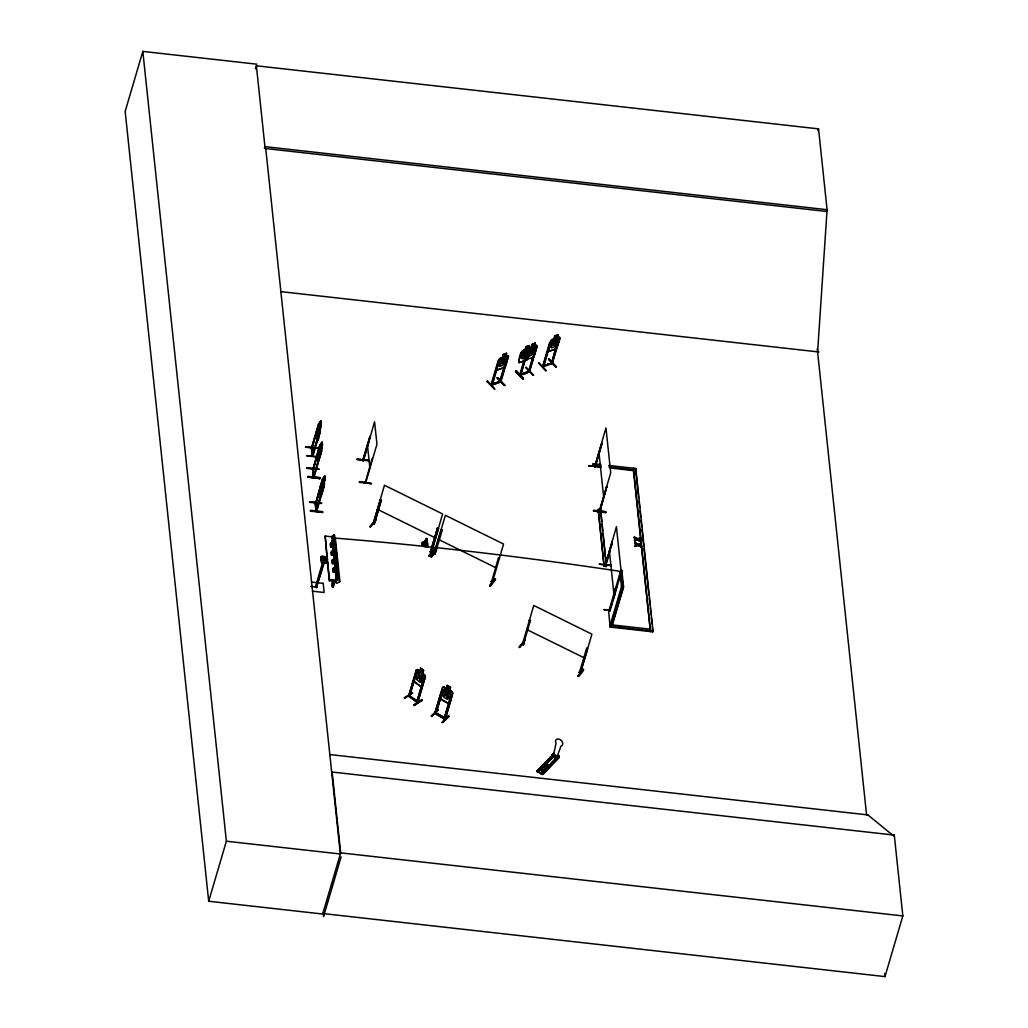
<?xml version="1.0" encoding="UTF-8"?>
<svg xmlns="http://www.w3.org/2000/svg" width="1028" height="1028" viewBox="0 0 1028 1028"><rect width="100%" height="100%" fill="white"/><g stroke="black" fill="none" stroke-linecap="round" stroke-linejoin="round"><path stroke-width="1.5" d="M318.667 457.434L306.524 455.687L318.744 456.586M322.561 512.471L310.495 511.173M310.495 511.212L310.572 510.299L322.651 511.623L322.548 512.574M322.548 512.034L310.417 510.8M598.116 511.828L593.58 510.826M593.593 511.301L593.683 510.389L605.762 511.713L593.683 510.453M605.672 512.599L601.136 512.175M307.68 476.825L319.798 478.573L307.655 476.774L319.888 477.647L319.785 478.598M307.809 476.337L319.875 477.724M416.88 701.854L417.869 702.51L425.425 676.655L424.782 674.869L417.766 669.588L416.404 669.832L408.553 696.085C407.461 693.874 411.418 696.791 409.208 694.954M416.494 669.948L408.836 695.725L409.298 696.624L409.722 695.776M423.767 678.082L424.872 678.544L423.767 678.082L416.97 701.931M417.008 701.327C425.528 706.236 395.96 686.383 416.79 701.404L417.227 701.057M426.967 545.547L426.748 538.479L423.073 543.902L423.96 545.393L426.967 545.547L427.237 538.8L427.365 544.891M434.69 713.535L442.567 687.385L444.083 687.025L446.319 688.516L447.167 685.329L446.293 688.285M434.947 712.61L436.322 713.008L435.268 712.391M435.602 714.049L434.908 713.278L445.342 719.137L452.294 695.108L451.356 694.581L444.122 718.932L444.34 717.968M615.541 589.854L615.721 589.455M320.171 423.844C322.278 415.582 320.338 434.484 317.819 435.486L318.089 429.164L320.145 424.037M817.607 351.846L827.09 209.712L818.532 128.86L256.383 65.792L255.484 68.863M491.448 385.384L492.541 384.151L491.333 384.112L501.099 381.08L500.096 381.491M491.307 384.228L490.96 385.14L500.495 381.722L507.562 357.705L499.775 382.339L500.842 382.031L508.449 356.125L506.2 364.156L504.247 367.484L496.82 370.144L504.247 367.484M492.284 385.025L491.204 385.41L498.965 359.556L500.379 358.297M500.777 380.771L499.775 382.339M499.518 382.069L500.752 380.848M542.733 365.762C543.105 366.546 542.347 365.672 552.113 363.18L559.335 339.471L558.461 339.78L551.291 363.835L551.304 362.678L552.627 362.576L552.37 363.449L542.797 366.932L543.799 366.598L542.578 366.559L549.646 342.581L550.52 342.273L549.183 346.77M524.151 359.954L519.731 374.963C521.402 372.74 520.065 376.993 529.202 371.609L535.832 349.096M528.585 371.044L529.561 370.697M529.446 371.918L519.95 375.31L520.862 373.781M529.548 371.93L537.156 346.025L534.907 354.043L532.954 357.371L525.501 360.006L525.501 357.371M529.703 371.044L528.482 371.082L529.651 371.082M359.492 481.708L371.468 483.687L359.376 482.415L359.492 481.682L371.429 483.507M311.638 447.013L313.026 455.481L312.139 455.545L319.747 431.503L312.358 456.316L311.291 447.964L312.204 447.257M311.908 448.876L318.886 424.011L311.343 448.645L312.024 448.709M312.281 447.835L311.612 447.129L311.869 448.054M315.917 503.823C313.334 500.353 317.459 513.782 316.046 510.569L323.216 486.565L323.73 487.375L323.216 486.565M316.174 502.949L315.557 502.217L315.185 503.167M594.942 466.429L602.087 442.567L594.698 467.38L594.749 465.645L595.418 465.812M600.146 510.53L600.069 509.939M604.978 565.259L605.672 566.055M605.865 564.59L605.402 565.297L616.414 526.721L621.156 571.607L618.072 582.118M609.951 608.486L609.81 610.298L610.131 609.501M612.521 621.49L612.855 620.475M616.89 606.045L616.877 606.803M621.722 590.547L621.991 589.301L621.644 589.892M312.859 468.215C314.581 468.614 311.574 470.644 313.154 469.243M320.89 452.616L313.489 477.429L320.466 452.564L320.967 453.374L320.466 452.564M318.205 461.533L317.511 455.057L318.282 451.163L317.511 455.057L318.333 461.546L321.468 451.472L321.019 443.158L313.103 469.243L313.9 477.467L321.597 451.485L322.509 444.764L318.988 456.599L319.271 450.277L322.085 441.989L322.278 444.803M331.89 543.786L331.312 544.172L332.095 543.863M332.083 543.863L331.196 544.12M333.637 560.735L332.969 560.954M426.106 545.894L426.62 538.531L423.073 543.902M614.101 588.967L614.114 590.059L613.947 588.993M615.117 589.738L615.104 588.71L615.027 590.008M615.785 589.815L615.669 588.851L615.708 589.597M605.646 512.124L593.529 510.89M605.749 511.79L605.659 512.664M604.027 609.604L610.079 610.773M307.706 477.223L319.798 478.495M312.808 456.252L312.666 455.43M315.84 503.874L322.779 479.125L315.814 503.99M316.149 510.582L316.984 510.582L316.817 509.657M316.354 509.785L315.57 503.309L316.508 510.556M594.801 465.748L594.608 467.329L594.595 466.455M595.148 467.329L601.753 444.777M609.655 609.54L609.72 610.118M609.912 608.666L609.591 609.527M316.341 433.932C317.973 417.741 315.442 458.861 320.286 430.359M320.235 489.045C321.713 472.841 320.338 511.803 320.273 489.02M312.551 469.179L313.476 477.339L312.885 469.321L313.566 475.861M313.142 469.886L320.093 445.124L313.116 469.989M313.347 476.658C314.902 476.131 313.54 475.193 313.604 476.362M553.372 755.297L556.045 743.321A4.138 2.968 43.9 0 1 557.292 739.068A4.138 2.968 43.9 0 1 562.265 741.818A4.138 2.968 43.9 0 1 561.005 746.058L556.88 757.238L553.372 755.297L557.51 757.405L559.168 755.696L556.739 758.433L552.293 755.978L552.254 754.501L551.792 756.055L557.06 758.972L557.51 757.405M425.001 545.829L426.864 538.942M362.717 460.647L363.372 460.762L370.286 436.36L362.717 460.647L369.862 436.309M362.974 459.773L363.604 459.555M363.372 460.762L374.577 421.763L376.955 444.212L365.66 482.852L365.39 481.515M365.891 481.939L365.428 481.901M332.198 540.265C333.085 543.478 330.142 546.922 331.761 545.598M332.442 554.259C333.997 554.683 331.543 555.03 332.789 554.015C335.655 546.896 330.887 548.991 332.661 554.169M333.689 562.432C334.113 550.764 333.303 562.92 333.676 563.048M334.434 570.848L335.256 565.554L333.933 568.741L334.177 570.925L334.999 571.195L333.946 571.388L334.64 571.439M256.82 64.186L142.828 51.4L125.159 111.435L208.697 901.248L322.676 914.033L340.679 852.867L332.134 772.028L894.283 835.096L902.841 915.935L884.98 976.6L322.831 913.532M256.383 65.792L264.928 146.644L264.414 148.392L826.576 211.46M317.768 448.054L305.689 446.743M318.462 423.96L311.407 448.645M311.895 448.118L319.438 422.251M306.768 468.357L318.988 469.205L306.897 467.843M321.044 420.889L320.016 424.024L319.978 422.058M320.929 422.033L320.813 424.68M320.492 428.535L321.327 423.652M312.294 456.201L312.101 448.247M312.743 455.61L312.936 454.633M320.428 430.372L312.769 456.368L311.818 448.028M312.486 469.166L312.743 468.293L313.103 469.115M312.692 469.937L319.669 445.085M322.098 443.158L321.982 445.792M306.794 468.177L318.976 469.192M309.582 501.857L321.558 503.489M309.454 502.371L321.674 503.18L309.608 501.87M315.39 503.938L322.368 479.074M316.11 502.358L315.442 502.204L315.763 503.167L323.332 477.223M320.607 490.921L324.809 475.99L325.002 478.804M324.822 477.146L324.707 479.793M324.938 476.003L325.233 478.765L320.877 493.556M323.64 486.617L316.187 511.404L316.714 510.723M316.971 509.849L316.624 510.659M324.193 485.473L322.047 493.466M324.321 485.486L316.675 511.469L315.853 503.232M208.697 901.248L226.366 841.212L142.828 51.4M332.507 539.957L332.172 536.847L325.182 536.063L326.955 557.472M321.019 556.444L321.443 562.804L327.482 563.485L327.662 562.856L321.623 562.175L321.019 556.444L327.058 557.125L323.859 557.407M322.522 556.328L322.085 560.324L322.522 556.328L324.36 556.534L324.565 558.41L323.936 560.53L321.417 560.247M324.116 563.344L316.341 587.63L315.442 586.949L322.445 563.151M316.65 584.971L322.342 565.644M316.341 587.63L323.781 562.355M325.542 556.662L325.105 560.658L326.955 560.864L327.585 558.744L325.735 558.538L325.542 556.662L327.379 556.868M325.105 560.658L325.735 558.538M331.826 538.055L332.507 535.716L333.74 535.858M330.605 546.806L330.875 545.572L332.892 545.804L332.622 547.037L330.605 546.806L330.618 543.028L332.622 543.259L332.674 546.549L330.656 546.318L330.412 544.018M332.584 540.304L331.903 545.598L331.26 543.491L332.815 542.488M357.101 459.156L369.193 460.467L357.114 459.143M331.209 552.447L331.504 551.445L333.522 551.676L333.509 555.454L331.504 555.223L331.209 552.447L333.316 552.653L333.56 554.966L331.556 554.734L331.312 552.434M323.165 583.377L311.523 582.066M331.504 555.223L331.774 553.989L333.804 554.452L331.774 553.989M333.483 548.721L332.352 551.997M333.509 555.454L333.779 554.221M332.391 563.64L332.661 562.406L334.678 562.637L334.408 563.871L332.391 563.64L332.391 559.862L334.408 560.093L334.46 563.383L332.442 563.151L332.391 559.862M333.766 559.206L334.37 557.137M336.426 581.552L329.423 580.769L325.182 536.063M333.278 572.056L333.547 570.823L335.591 571.285L335.295 572.288L333.278 572.056L333.278 568.278L335.321 568.741L333.278 568.278M333.303 568.51L333.329 571.568L335.346 571.799L335.565 571.054M335.256 565.554L334.575 570.848L333.933 568.741L335.488 567.739M334.832 570.36L335.295 568.51M336.053 578.019L335.732 578.777M365.325 481.554L365.184 482.813L372.2 458.372M365.801 481.515L365.647 482.774M334.974 559.026L337.107 579.214L335.976 583.056L337.21 583.184L339.934 581.604L335.334 538.107A618.175 86.66 7.6 0 1 621.889 571.607M369.939 526.696L375.824 519.885L369.862 526.734L370.555 526.516M373.164 523.599L374.372 524.139L373.151 524.01L384.459 485.267L442.631 513.974L431.285 552.653M373.421 523.676L374.269 524.126L373.1 523.882L380.347 499.634L381.337 500.122L374.192 524.421M373.909 524.37L374.205 523.47L373.241 522.995L373.113 523.92M374.089 524.357L381.337 500.122M331.8 773.146L332.134 772.028M422.418 542.257L425.014 542.463M422.829 546.125C436.373 546.202 418.64 549.337 422.251 542.296M427.571 542.835L427.982 546.703M428.882 555.852L434.69 549.44L429.486 556.148L428.882 555.852L434.291 548.785M430.668 550.918L430.282 552.1L431.387 552.64L438.519 528.341L437.53 527.865L430.282 552.1L431.13 552.563M437.53 527.865L430.629 551.856M341.116 856.889L323.602 916.436L323.293 913.584M430.359 551.419L431.76 551.419L431.503 552.293M436.039 550.109L430.771 556.79L431.374 557.086L436.579 550.443M442.233 530.165L441.063 529.921L442.233 530.165L434.998 554.49L433.957 553.989L445.368 515.324L503.54 544.03L492.296 582.696L491.281 582.246M433.88 553.874L441.243 529.69M434.073 553.642L434.381 552.756M434.15 553.051C435.846 553.565 435.846 554.824 434.497 552.82M486.874 381.581L487.555 380.887L494.751 389.175L486.899 381.516M490.96 385.14L498.117 361.098L498.991 360.777M491.487 385.423L492.373 384.266M499.055 359.556L496.717 367.561L496.82 370.144M491.924 384.793L498.105 363.784M502.512 357.448L503.309 354.403L506.47 353.272L505.455 356.356L506.83 356.857L505.211 362.383L502.936 365.313L499.981 366.366L499.094 364.567L500.726 359.055L502.589 357.5L503.463 354.544L506.406 353.491M497.051 377.918L504.928 385.526L497.578 377.726M404.184 697.884L412.691 692.808L404.724 697.768M505.545 356.446L506.547 353.349M499.557 381.966L504.041 367.022M416.443 672.569L415.608 671.939L416.713 672.402L409.465 696.663L409.992 695.609M416.713 672.402L409.234 696.534M419.707 671.284L420.593 668.11L423.6 670.372L422.636 673.379L423.819 675.473L422.187 680.986L419.989 682.219L417.175 680.099L416.379 676.604L417.998 671.091L419.784 671.233L417.702 669.781M423.382 670.449L422.508 673.404L425.232 676.668M413.796 705.208L422.225 700.582L421.878 699.734L414.31 705.593M424.037 677.915L416.623 702.15M417.111 701.97L417.252 700.993M425.309 676.617L417.458 702.766L417.998 701.584M521.504 352L519.153 360.006L519.269 362.601L526.747 359.993L528.713 356.677L531.039 348.749L530.152 348.004C523.098 348.646 519.281 352.925 519.256 359.954M516.262 370.735L515.568 371.429L523.419 379.036L516.236 370.748L523.509 378.574M528.084 348.723L528.957 345.768L525.771 346.873L525.051 349.983L522.828 350.754M535.035 343.288L534.162 346.243L535.537 346.744L533.918 352.27L531.63 355.187L528.675 356.241L527.788 354.442L529.407 348.929L531.283 347.374L532.144 344.419L535.241 343.236L531.99 344.277L531.206 347.31L527.647 349.417L520.129 375.246M527.737 349.417L525.308 357.333M524.974 349.918L523.098 351.435L521.466 356.947L522.365 358.759L525.347 357.718L527.634 354.801L529.253 349.289L527.955 348.865L528.957 345.768M520.605 374.655L525.025 359.646M520.836 375.053L527.929 350.921L527.056 351.229M528.61 356.703L530.988 348.363L535.023 346.77L532.016 350.882C535.087 353.208 531.258 355.829 531.193 351.73L528.713 355.097M525.925 367.304L533.622 375.426L525.976 367.304M535.164 343.146L534.239 346.333L536.346 345.382L537.246 346.115M528.983 371.326L528.482 372.226L532.748 356.909M528.585 372.187L536.269 347.592M529.279 370.684L529.304 371.571M431.721 716.452L438.031 709.808L431.143 716.118L437.851 710.142M533.275 375.104L525.925 367.703M434.805 713.586L442.079 689.325L443.029 689.852L435.949 713.83M435.448 712.455L435.011 713.265M538.903 362.768L546.279 370.671M443.029 689.852L435.743 714.087M436.065 713.933L436.322 713.008L444.713 717.711M543.671 366.675L550.764 342.542L549.903 342.851L542.964 366.88M543.002 366.919L548.309 349.777M550.571 341.039L548.258 351.55L555.762 348.967C559.181 342.363 564.539 331.427 551.818 339.703M554.041 338.932L554.824 335.899L557.986 334.755L557.06 337.942L558.358 338.353L556.726 343.866L554.452 346.796L551.509 347.862L550.622 346.063L552.242 340.551L554.118 338.996L554.902 335.95L557.934 334.987M548.566 359.414L556.444 367.009L549.081 359.17M444.019 718.868L451.356 694.581M557.857 334.897L557.202 337.801M555.557 348.518L551.458 363.861L552.242 363.604L559.849 337.698M448.452 715.732L448.889 716.555L442.143 722.363L448.478 715.745L448.889 716.503M489.778 585.909L495.149 578.764L489.778 585.909L490.395 586.204L495.599 579.535L495.136 578.751M498.439 557.908L499.428 558.397L498.439 557.908L491.512 581.951C493.363 583.647 492.656 579.818 491.255 581.475M555.904 367.202L548.708 358.913M556.109 366.7L548.721 359.299M519.564 647.447L524.91 640.303L519.564 647.447L518.96 647.152L524.91 640.303M522.674 643.181C524.177 643.258 523.625 645.802 522.532 644.042L533.725 605.453L591.91 634.16L580.473 673.057C578.61 673.07 579.317 670.77 580.73 672.183M523.291 644.826L530.422 620.526L529.253 620.269L530.422 620.526M523.47 644.595L523.727 643.721M588.787 465.633L600.802 466.635M600.943 464.566L593.207 463.705L592.976 464.45L593.156 466.082L600.892 466.956L588.761 465.645M593.156 466.082L593.207 463.705M594.557 467.2L605.967 427.931L610.709 472.829L599.363 511.52M598.142 510.145L598.36 509.387L600.712 509.657L606.43 566.518L604.078 566.261L598.142 510.145L600.493 510.402L601.65 521.312M599.144 510.749L599.504 509.708M599.208 511.327L606.751 486.694L599.774 511.558M606.751 486.694L599.889 511.404M600.493 510.402L600.712 509.657M604.078 566.261L598.36 509.387M605.145 566.171L612.123 541.306M605.775 564.436L612.11 542.797M605.569 566.222L610.067 550.79M610.915 547.898L612.2 543.555M608.692 465.44L635.818 468.485L635.6 469.231L633.248 468.974M553.899 752.792L553.437 754.346L536.693 771.385L554.31 753.01L552.254 754.501M552.293 755.978L554.31 753.01M577.967 676.257C584.444 666.838 586.384 667.827 578.571 676.553L578.121 675.756L583.339 669.125L578.096 676.231M579.432 672.646L586.628 648.27L587.618 648.745L580.229 672.98L580.923 671.952M559.168 755.696L558.705 757.263L542.064 774.328L540.985 773.75L541.717 774.148L558.757 755.464M611.146 626.142L622.582 586.872L621.182 572.904L620.128 572.776L608.666 611.75L610.002 625.718L611.056 625.846M615.528 589.185L616.08 587.463M611.313 626.296L611.686 627.273L623.572 586.847L621.837 570.386L609.964 610.992M610.902 606.443L612.187 602.112M613.883 596.33L617.185 585.112M610.825 607.561L612.2 602.793M612.984 600.262L615.309 592.231M613.909 597.332L615.232 592.848M620.077 576.374L621.837 570.386M634.34 537.001L636.885 539.507L634.263 538.145L634.34 537.001L637.63 538.749L640.727 537.721L634.559 540.959L637.604 539.944L640.945 541.717L637.604 539.944M634.559 540.959L634.636 539.79L637.026 539.006M610.002 625.718L621.465 586.757L620.128 572.776M634.918 542.463L637.463 544.968L634.841 543.606L634.918 542.463L638.208 544.21L641.305 543.182L635.137 546.421L638.182 545.405L641.523 547.179L638.182 545.405M635.818 468.485L653.024 631.102L652.806 631.847L610.182 627.067L610.221 624.677L650.506 629.2L650.274 629.946M621.079 572.622L622.544 586.872L611.03 626.103M635.137 546.421L635.214 545.251L637.604 544.467M637.63 538.749L634.199 537.503M638.208 539.687L640.791 538.389L638.208 539.687L640.881 541.075L638.362 539.186M638.928 544.66L641.459 546.536L638.928 544.66L641.228 544.352M818.018 130.62L818.532 128.86M893.962 836.214L894.283 835.096M369.065 460.852L356.96 459.644M423.96 545.393L426.697 538.878M317.022 440.421L318.102 438.236M320.942 495.367L321.867 493.337M320.929 495.535L322.008 493.35M423.472 543.247L426.748 538.479M317.652 448.414L305.56 447.09M423.253 544.686L426.581 538.762M324.385 481.631L321.713 490.587L321.995 484.265L323.936 478.945M323.717 480.204L324.064 482.71M554.58 341.707C555.03 341.373 550.507 337.788 553.539 342.941L550.43 347.207L554.015 343.352C553.925 347.503 558.011 344.765 554.837 342.491L557.844 338.379L554.555 341.681M531.617 350.33L530.602 348.312L529.677 348.942M504.118 367.317L506.007 364.092M534.727 353.979L532.954 357.371M548.258 351.55L555.724 348.903L557.716 345.639M526.632 359.839L528.533 356.613M502.833 360.558L506.316 356.883L503.322 360.995C506.483 363.269 502.409 366.019 502.499 361.856L498.914 365.711L502.011 361.445C499.3 357.615 503.116 358.129 503.129 360.442M531.733 350.073L533.905 347.258L532.324 352.822L529.369 353.876M487.349 381.337L494.635 389.162M545.739 370.838L538.454 362.987M515.581 371.404L522.905 379.178M523.355 378.998L516.082 371.134L523.419 379.036M595.43 466.545L595.328 465.645M614.012 588.736L613.87 589.635M529.227 353.298L530.705 351.319M380.347 499.634L381.157 500.353M370.465 527.03L375.67 520.386M373.678 522.789L374.282 523.496M438.519 528.341L437.35 528.084M431.824 551.535L430.424 551.175M429.486 556.084L434.651 549.415M431.374 557.086L436.437 550.301M491.397 581.347L492.733 581.591M586.628 648.27L587.438 648.976M579.445 671.837L580.846 671.837L579.959 671.425L579.265 672.505M421.172 686.717L422.996 684.481M413.976 677.825L414.143 681.538L421.21 686.871L423.099 684.571M521.145 374.269C541.538 366.199 515.516 376.968 520.733 373.781M448.504 703.55L450.495 701.135L448.504 703.55L440.472 698.989L440.164 695.391M499.043 359.633L500.276 358.129L507.639 355.482L508.526 356.215M521.479 352.077L522.725 350.587M552.357 755.683L536.796 771.437M552.666 756.055L537.464 771.822L537.297 770.897L542.424 774.277M538.8 770.82L552.871 756.158M538.903 770.884L552.987 756.261M539.199 770.82L553.385 756.043M553.694 756.634L538.222 772.002M540.946 773.711L544.3 770.396M546.356 768.083L556.212 758.021M541.345 773.698L556.611 757.803M543.606 771.514L556.611 758.009M543.773 771.835L556.778 758.343M557.112 758.484L542.463 774.123L536.693 771.385M542.463 774.328L558.667 757.405M542.63 774.649L559.026 757.829L552.923 754.475L553.745 754.938M442.567 687.385L444.096 687.154M440.472 698.989L440.357 695.365M449.647 690.289L450.585 687.269L447.103 685.393M444.019 687.09L452.05 691.548L452.641 693.257M452.294 695.108L451.138 694.787M438.031 709.808L431.683 716.285M448.426 716.143L442.31 722.388M442.721 722.633L448.863 716.465M412.485 693.168L404.621 698.295M528.636 355.2L527.749 355.572M324.218 560.864L324.989 560.376L324.09 559.695M315.442 586.949L317.112 587.142L310.584 586.346M420.593 668.11L423.6 670.372M414.143 681.538L421.21 686.871M417.471 702.728L408.437 695.93L417.741 702.458M414.001 704.797L421.878 699.734M413.899 705.131L421.814 700.132M492.271 385.114L499.248 361.046L498.117 361.098M552.499 362.717L551.612 362.987M332.519 554.041L333.085 548.682M333.406 562.457L333.984 557.099M334.126 568.831L334.396 569.435L334.473 568.702M334.293 570.874L334.871 565.516M492.206 384.138L499.955 381.709M491.307 385.384L500.739 381.992M529.06 348.171L536.346 345.382M529.034 345.858L525.771 346.873M528.032 348.942L530.152 348.209M527.66 349.841L524.691 350.882L523.059 356.395L526.04 355.354M519.191 362.511L526.747 359.993M523.483 643.978L522.327 643.361M634.494 540.291L636.885 539.507M635.073 545.752L637.463 544.968M416.314 669.896L417.766 669.588M333.457 560.26L334.601 559.322M434.176 553.706L435.152 554.143M522.25 644.003L523.355 644.543M523.124 644.787L522.275 644.376M580.306 673.006L579.381 672.518M444.43 717.66L445.599 718.264L436.245 713.303M444.957 719.343L434.805 713.548M446.383 688.439L444.379 688.464L442.76 693.977L443.775 697.305L446.962 699.117L449.377 697.729L450.996 692.217L449.57 690.251M497.154 377.816L504.491 385.564M497.552 377.687L504.902 385.474M424.333 542.913L425.438 542.964M600.982 466.622L588.761 465.825M317.781 448.067L305.56 447.27M606.841 487.465L606.327 486.655M611.429 565.413L599.157 564.141L611.313 565.721M610.157 609.925L603.976 609.681L610.221 610.349M264.928 146.644L827.09 209.712M280.657 291.605L818.918 351.987M318.783 424.937L319.657 433.212M320.44 430.424L319.849 422.045M596.073 464.797L599.17 465.144M614.667 466.879L617.764 467.226M623.957 467.92L627.054 468.28M593.374 465.337L601.123 466.211M608.859 467.072L633.646 469.86L633.428 470.606L610.195 467.997M307.655 476.774L319.772 478.187M325.233 478.765L324.193 481.708L324.373 485.537M604.297 565.503L606.649 565.773M332.648 543.491L330.618 543.028M330.322 544.03L332.429 544.236M333.714 550.905L332.16 551.907L332.789 554.015L332.16 551.907L332.905 551.985M333.535 551.907L331.504 551.445M623.572 586.847L611.159 627.208L622.955 586.808L621.31 570.334M322.715 558.204L324.565 558.41M321.224 558.384L321.892 558.448M332.417 560.093L334.434 560.324M332.095 560.864L334.216 561.07M332.982 569.281L335.102 569.486M335.591 571.285L333.547 570.823M337.107 579.214L338.341 579.355L339.934 581.604M329.782 579.548L336.773 580.332L332.841 543.067M312.486 591.19L324.128 592.501L323.203 583.249M617.751 626.296L620.848 626.643M610.401 626.322L653.024 631.102M329.628 754.526L867.889 814.908L892.715 835.199M340.679 852.867L902.841 915.935M226.366 841.212L340.345 853.998L265.738 148.546M621.465 586.757L622.531 586.872M867.889 814.908L866.565 814.754L817.26 348.672M557.69 756.878L557.908 757.263M332.198 552.589L332.969 552.075M492.451 581.835L492.181 582.709M580.486 672.106L579.638 671.644M444.289 718.521L445.15 719.035M552.37 362.293L551.869 363.205L543.735 365.621L551.483 363.205M434.253 548.721L434.69 549.479M430.462 551.869L431.452 552.357M491.371 581.925L492.271 582.323M489.932 585.407L495.111 579.227M579.561 672.286L580.653 672.826M377.392 509.284L435.564 537.991M438.301 539.34L496.473 568.047M526.657 629.47L584.842 658.177M634.777 542.964L636.974 544.133M553.938 754.269L558.384 756.724M447.18 685.56L450.38 687.372L449.506 690.328L451.909 691.677M441.873 689.531L442.811 690.071M440.537 698.924L448.581 703.486M431.619 551.394L430.501 551.291M445.407 718.161L444.957 719.394L452.834 693.219L452.05 691.548M536.269 345.485L537.117 346.192M507.562 355.598L508.41 356.292M530.075 348.119L530.923 348.826M528.957 348.004L527.647 349.417M616.774 585.446L616.864 586.204M595.019 466.584L595.109 467.342M319.747 431.503L319.837 432.261L319.322 431.452M884.645 973.426L884.98 976.6M635.767 470.824L638.632 497.925M638.979 501.111L639.647 507.498M639.981 510.685L640.662 517.058M640.997 520.245L641.678 526.632M642.012 529.818L643.695 545.752M644.029 548.952L648.925 595.186M649.259 598.373L649.94 604.747M650.274 607.933L650.942 614.307M651.289 617.494L651.958 623.88M652.292 627.067L652.806 631.847M633.479 468.215L650.454 631.59L633.428 470.567M634.636 539.79L634.713 540.458M635.214 545.251L635.291 545.919M598.9 451.947L603.642 496.832M609.347 550.725L614.089 595.623M601.971 524.434L602.639 530.666M602.961 533.789L606.43 566.518M610.002 625.435L610.182 627.067M367.51 445.779L369.887 468.228M334.061 538.968L338.341 579.355M320.903 420.876L321.096 423.69M332.507 535.716L332.841 538.826M333.162 541.936L333.817 548.142M334.151 551.252L334.64 555.917M322.214 442.014L322.471 444.777M332.892 545.804L330.875 545.572M334.678 562.637L332.661 562.406M334.948 567.572L335.346 571.799M335.603 573.778L336.259 579.998M332.327 544.262L332.622 547.037M334.113 561.095L334.408 563.871M334.999 569.512L335.295 572.288M320.993 443.299L321.199 445.137M323.91 477.12L324.527 483.661M323.717 477.3L323.923 479.138M322.137 485.653L322.406 488.223M316.38 433.906L317.189 440.434M327.122 559.014L329.423 580.769M323.743 558.667L323.936 560.53M519.179 359.864L519.269 362.601M525.424 357.281L525.501 360.006M414.168 677.837L414.335 681.448M548.258 348.916L548.348 351.64M496.742 367.42L496.922 370.016M333.971 580.666A4.292 0.848 -83.6 0 1 333.149 586.333A4.292 0.848 -83.6 0 1 332.07 585.767A4.292 0.848 -83.6 0 1 332.699 580.01M334.357 580.717A4.292 0.848 -83.6 0 1 333.213 587.039A4.292 0.848 -83.6 0 1 332.532 583.107M332.918 539.314A4.292 0.848 -83.6 0 1 334.421 535.023A4.292 0.848 -83.6 0 1 334.318 541.178A4.292 0.848 -83.6 0 1 332.866 542.283M335.925 562.419A4.292 0.848 -83.6 0 1 337.261 560.658A4.292 0.848 -83.6 0 1 336.991 566.428A4.292 0.848 -83.6 0 1 335.655 568.176M335.488 566.672A4.292 0.848 -83.6 0 1 335.591 564.565M333.817 547.731A4.292 0.848 -83.6 0 1 335.321 543.439A4.292 0.848 -83.6 0 1 335.218 549.594A4.292 0.848 -83.6 0 1 333.766 550.7M334.845 555.043A4.292 0.848 -83.6 0 1 336.323 552.087A4.292 0.848 -83.6 0 1 336.027 558.332A4.292 0.848 -83.6 0 1 334.653 559.116M334.601 558.255A4.292 0.848 -83.6 0 1 334.627 557.24M321.237 449.519L319.22 456.676L319.811 451.421L318.834 452.718L318.719 451.909L319.939 450.238L320.749 445.085L320.209 450.135L321.237 449.519M442.605 695.506L443.685 696.226L446.396 694.44C446.319 699.31 450.855 701.52 447.321 694.196C452.834 693.232 449.403 689.402 446.846 693.155C446.872 688.49 442.451 686.37 445.908 693.412L442.605 695.506M416.16 678.146L417.098 678.968L419.591 677.362C419.36 682.309 423.356 685.008 420.426 677.195C425.284 676.527 422.598 672.595 420.028 676.077L418.267 671.438L419.18 676.283L416.16 678.146M528.957 349.546L525.938 353.645C529.073 356.035 525.025 358.644 525.115 354.493L521.504 358.322L524.627 354.082C521.581 351.91 525.488 349.199 525.449 353.195L528.957 349.546M599.478 509.811L600.031 510.685L599.517 509.798M319.862 425.027L318.243 430.539L318.513 433.122L320.132 427.597L319.862 425.027M321.032 446.139L319.412 451.652L319.682 454.235L321.314 448.722L321.032 446.139M502.306 358.489L500.675 364.002L503.63 362.948L505.249 357.436L502.306 358.489M503.849 354.853L503.553 355.842L505.737 354.172L503.849 354.853M419.501 672.222L417.882 677.735L420.683 679.855L422.315 674.329L419.501 672.222M421.017 669.151L420.722 670.14L422.534 671.49L422.816 670.513L421.017 669.151M526.233 347.246L525.938 348.235L528.148 346.577L526.233 347.246M532.53 344.727L532.247 345.716L534.431 344.046L532.53 344.727M446.088 689.428L444.469 694.941L447.668 696.753L449.287 691.24L446.088 689.428M447.681 686.306L447.386 687.295L449.442 688.452L449.724 687.475L447.681 686.306M553.822 339.985L552.203 345.498L555.146 344.431L556.778 338.919L553.822 339.985M555.364 336.349L555.069 337.325L557.266 335.668L555.364 336.349M538.942 769.188L544.12 772.401L538.942 769.188M540.047 768.044L545.213 771.257L540.047 768.044M541.692 766.323L546.87 769.548L541.692 766.323M543.169 764.806L548.335 768.032L543.169 764.806M544.814 763.097L549.993 766.323L544.814 763.097M551.805 339.625L550.558 341.129L551.805 339.625M545.675 765.911A1.375 0.899 16.4 0 0 547.924 765.86A1.375 0.899 16.4 0 0 546.266 764.459A1.375 0.899 16.4 0 0 545.675 765.911M545.752 765.654A1.375 0.899 16.4 0 0 548.001 765.603A1.375 0.899 16.4 0 0 546.343 764.215A1.375 0.899 16.4 0 0 545.752 765.654M333.702 542.039A4.292 0.848 -83.6 0 0 334.036 534.971A4.292 0.848 -83.6 0 0 332.442 540.368A4.292 0.848 -83.6 0 0 333.702 542.039M336.374 567.289A4.292 0.848 -83.6 0 0 336.709 560.221A4.292 0.848 -83.6 0 0 335.115 565.618A4.292 0.848 -83.6 0 0 336.374 567.289M334.588 550.455A4.292 0.848 -83.6 0 0 334.922 543.388A4.292 0.848 -83.6 0 0 333.342 548.785A4.292 0.848 -83.6 0 0 334.588 550.455M335.488 558.872A4.292 0.848 -83.6 0 0 335.822 551.805A4.292 0.848 -83.6 0 0 334.228 557.202A4.292 0.848 -83.6 0 0 335.488 558.872"/></g></svg>
